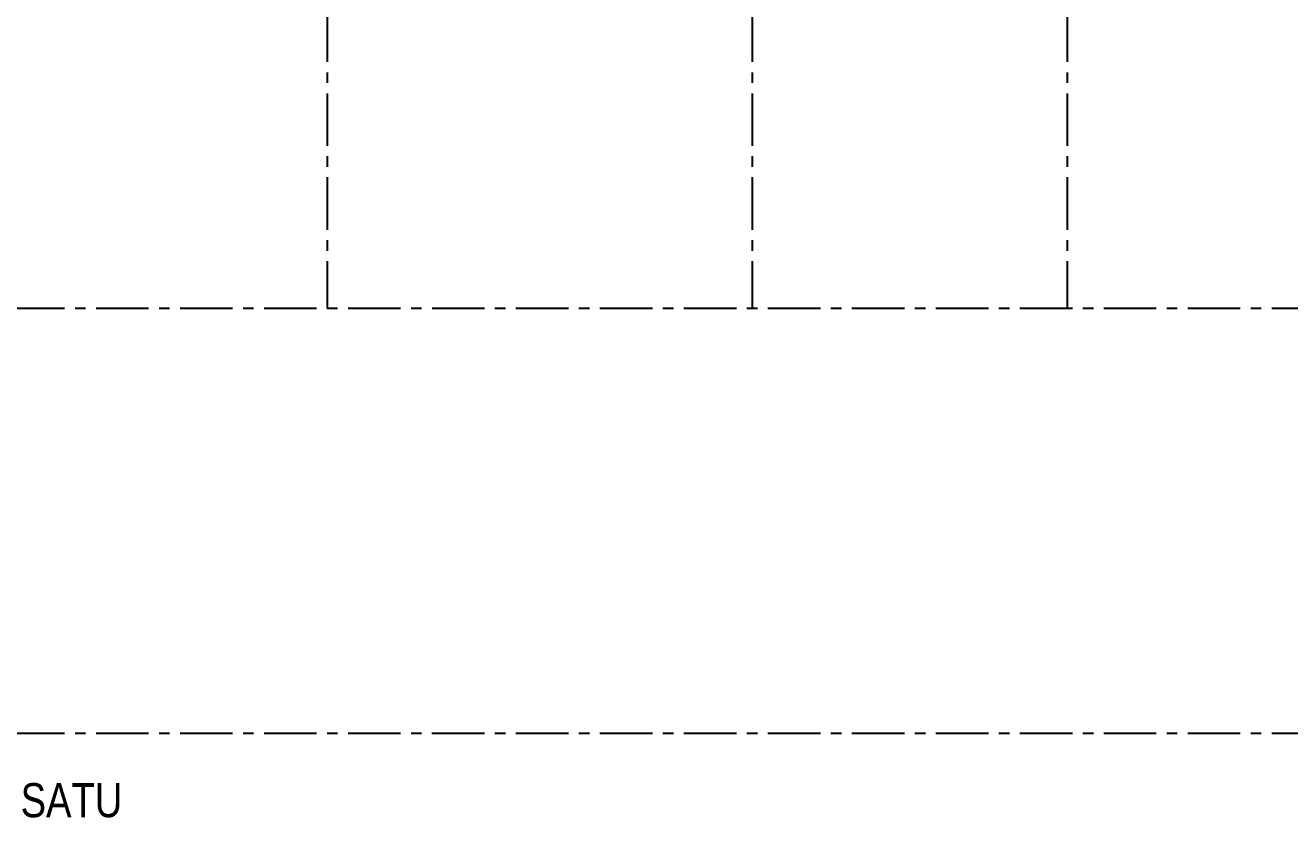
# Model space of a CAD drawing. Header units: millimetres. Extents: x 401562 to 564367, y -269451 to 12039.
# Drawn here: x 468643 to 492733, y -188470 to -173371 of the extents above; entities that cross this region are included whole.
import ezdxf

# ---------------------------------------------------------------- set-up
doc = ezdxf.new("R2010")
doc.units = ezdxf.units.MM
doc.header["$MEASUREMENT"] = 0
doc.linetypes.add('CENTER', pattern=[2, 1.25, -0.25, 0.25, -0.25])
doc.layers.add('GRID', color=9, linetype='Continuous')
doc.layers.add('TEXT UTAMA', color=4, linetype='Continuous')
doc.styles.add('1', font='arial.ttf', dxfattribs={"width": 0.8, "height": 300})

msp = doc.modelspace()

# ---------------------------------------------------------------- linework, layer by layer
at = {"layer": 'GRID', "linetype": 'CENTER', "ltscale": 800}
for p, q in [((474392.7, -150667.3), (474392.4, -178764.9)), ((482492, -150667.4), (482491.7, -178764.9)), ((488492, -150667.4), (488491.7, -178764.9)), ((520591.7, -178764.9), (451392.5, -178764.9)), ((520591.6, -186864.9), (451392.5, -186864.9))]:
    msp.add_line(p, q, dxfattribs=at)

# ---------------------------------------------------------------- texts
at = {"layer": 'TEXT UTAMA', "style": '1', "width": 0.8}
msp.add_text('PELAN LANTAI ARAS SATU ', height=650, dxfattribs=at).set_placement((461046, -188460.8, 61159.5))

doc.saveas('drawing.dxf')
